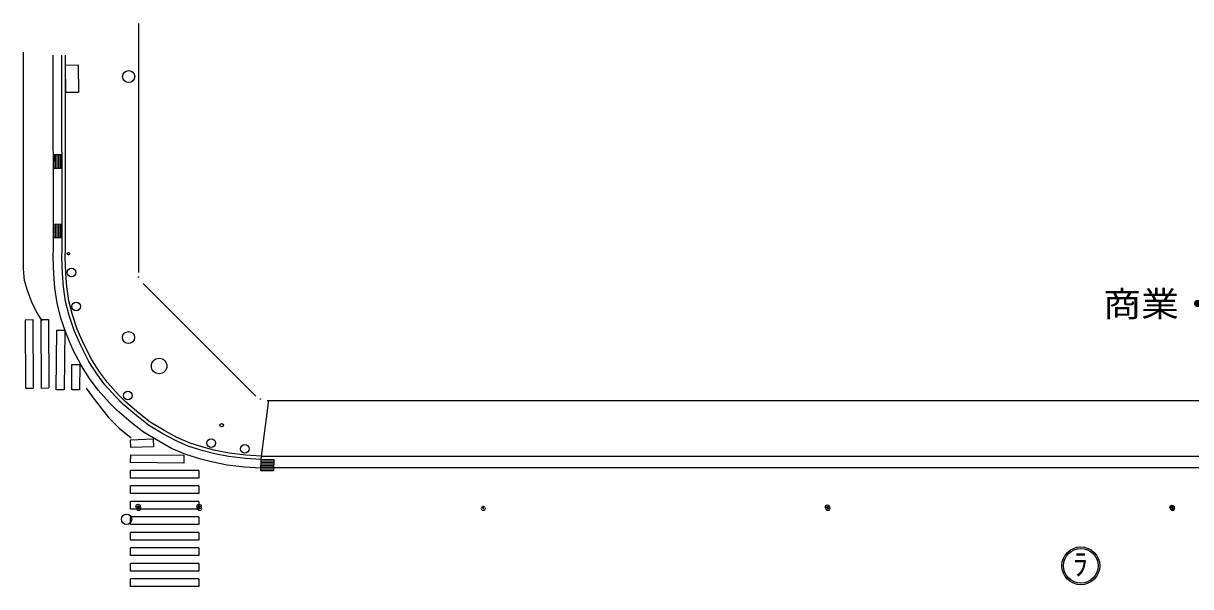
# Model space of a CAD drawing. Units: millimetres, scale not verified. Extents: x -200250 to 200250, y -138500 to 140234.
# Drawn here: x -132084 to -64340, y 44791 to 77490 of the extents above; entities that cross this region are included whole.
import ezdxf
from ezdxf.enums import TextEntityAlignment as Align

# ---------------------------------------------------------------- set-up
doc = ezdxf.new("R2010")
doc.units = ezdxf.units.MM
doc.header["$LTSCALE"] = 500
doc.header["$PDMODE"] = 32
doc.header["$PDSIZE"] = 250
for name, color, linetype in [('1-0_現況', 4, 'Continuous'), ('1-C_公園CL', 4, 'Continuous'), ('2-1_流域', 4, 'Continuous')]:
    doc.layers.add(name, color=color, linetype=linetype)
doc.layers.add('1-3_現況4', color=7, linetype='Continuous', lineweight=9)
doc.styles.add('ＭＳ ゴシック', font='')
doc.styles.get('ＭＳ ゴシック').set_extended_font_data('MS Gothic')

msp = doc.modelspace()

# ---------------------------------------------------------------- linework, layer by layer
at = {"layer": '1-0_現況'}
for p, q in [((-125388.7, 63029.6), (-125390, 77490)), ((-118582.2, 55848.9), (-125122.9, 62389.4)), ((-987.4, 55582.8), (-117941.9, 55583.8))]:
    msp.add_line(p, q, dxfattribs=at)
for centre in [(-125421.4, 49446.3), (-121885.7, 49443.1), (-105420.3, 49428.4), (-85420.8, 49410.5), (-65421.3, 49392.6)]:
    msp.add_circle(centre, 37.6, dxfattribs=at)
for p in [(-125421.4, 49446.3), (-121885.7, 49443.1), (-85420.8, 49410.5), (-65421.3, 49392.6)]:
    msp.add_point(p, dxfattribs=at)
at = {"layer": '1-3_現況4'}
for p, q in [((-132084, 63224.2), (-132080.7, 75809.4)), ((-130337.3, 64452.1), (-130344.7, 75635.6)), ((-129837.8, 64445.3), (-129843.7, 75636)), ((-129638.1, 64442.5), (-129643.9, 75636.1)), ((-129628.6, 75068), (-128899.2, 75073.4)), ((-129615.7, 73467.8), (-129628.6, 75068)), ((-128899.2, 75073.4), (-128886.4, 73473.3)), ((-128886.4, 73473.3), (-129615.7, 73467.8)), ((-130322.9, 69853.1), (-130325.2, 69076.1)), ((-129852, 69851.6), (-130322.9, 69853.1)), ((-130229.4, 69852.7), (-130231.7, 69075.8)), ((-130134.2, 69852.5), (-130136.5, 69075.5)), ((-130040.7, 69852.1), (-130043, 69075.2)), ((-129945.6, 69851.9), (-129947.9, 69074.8)), ((-129854.3, 69074.6), (-129852, 69851.6)), ((-130325.2, 69076.1), (-129854.3, 69074.6)), ((-130332.9, 65822.9), (-130335.1, 65053.7)), ((-129846.1, 65821.9), (-130332.9, 65822.9)), ((-130236.1, 65822.7), (-130236.8, 65053.6)), ((-130137.8, 65822.5), (-130140.1, 65053.3)), ((-130041.1, 65822.3), (-130041.8, 65053.2)), ((-129944.4, 65822.1), (-129945.1, 65053)), ((-129848.4, 65052.8), (-129846.1, 65821.9)), ((-130335.1, 65053.7), (-129848.4, 65052.8)), ((-130352, 63922.3), (-130337.3, 64452.1)), ((-129852.6, 63924.2), (-129837.8, 64445.3)), ((-129652.8, 63925), (-129638.1, 64442.5)), ((-130318, 62931.5), (-130352, 63922.3)), ((-129818.5, 62959.5), (-129852.6, 63924.2)), ((-129618.8, 62970.7), (-129652.8, 63925)), ((-132008.5, 62568.6), (-132084, 63224.2)), ((-131848.9, 61974.4), (-132008.5, 62568.6)), ((-130256.9, 62146.4), (-130318, 62931.5)), ((-129760.6, 62200.8), (-129818.5, 62959.5)), ((-129560.8, 62222.5), (-129618.8, 62970.7)), ((-131576.8, 61248.3), (-131848.9, 61974.4)), ((-130129.2, 61245.6), (-130256.9, 62146.4)), ((-129637.6, 61343.6), (-129760.6, 62200.8)), ((-129441, 61382.7), (-129560.8, 62222.5)), ((-131274.5, 60683.3), (-131576.8, 61248.3)), ((-129906.5, 60380.7), (-130129.2, 61245.6)), ((-129425.9, 60522.3), (-129637.6, 61343.6)), ((-129234, 60579), (-129441, 61382.7)), ((-130997.4, 60225.1), (-131274.5, 60683.3)), ((-131078.2, 60291.8), (-130627.9, 60294.2)), ((-130627.9, 60294.2), (-130606.1, 56323.9)), ((-129606, 59482.8), (-129906.5, 60380.7)), ((-129139.7, 59662.3), (-129425.9, 60522.3)), ((-128952.6, 59734.3), (-129234, 60579)), ((-131977.2, 60287.1), (-131526.9, 60289.6)), ((-131977.2, 60287.1), (-131957, 56316.9)), ((-131526.9, 60289.6), (-131506.7, 56319.2)), ((-131078.2, 60291.8), (-131056.4, 56321.5)), ((-130175, 56220.6), (-130138.6, 59675.9)), ((-130138.6, 59675.9), (-129680.4, 59671.1)), ((-129680.4, 59671.1), (-129718.3, 56215.6)), ((-128753.6, 58781.9), (-129139.7, 59662.3)), ((-128572.8, 58868.3), (-128952.6, 59734.3)), ((-129205.7, 58565.5), (-129606, 59482.8)), ((-128710.3, 57618.5), (-129205.7, 58565.5)), ((-128275.6, 57867.1), (-128753.6, 58781.9)), ((-128101.2, 57966.6), (-128572.8, 58868.3)), ((-129272.8, 56213.3), (-129262, 57695.2)), ((-129262, 57695.2), (-128811.7, 57691.7)), ((-128811.7, 57691.7), (-128822.5, 56209.7)), ((-128241.7, 56868.9), (-128710.3, 57618.5)), ((-127827.6, 57150.4), (-128275.6, 57867.1)), ((-127662.6, 57263), (-128101.2, 57966.6)), ((-127350.9, 56505.8), (-127827.6, 57150.4)), ((-127197, 56632.4), (-127662.6, 57263)), ((-131957, 56316.9), (-131506.7, 56319.2)), ((-131056.4, 56321.5), (-130606.1, 56323.9)), ((-128443.5, 56305.5), (-127981.1, 55667.9)), ((-127739.7, 56189.5), (-128241.7, 56868.9)), ((-126722.1, 55805.4), (-127350.9, 56505.8)), ((-126577.7, 55943.7), (-127197, 56632.4)), ((-129718.3, 56215.6), (-130175, 56220.6)), ((-128822.5, 56209.7), (-129272.8, 56213.3)), ((-127981.1, 55667.9), (-127146.5, 54615.3)), ((-127083.9, 55459.8), (-127739.7, 56189.5)), ((-126300.7, 55391.2), (-126722.1, 55805.4)), ((-126165.8, 55538.7), (-126577.7, 55943.7)), ((-126638.8, 55022.1), (-127083.9, 55459.8)), ((-125822.9, 54327.5), (-126638.8, 55022.1)), ((-125505.4, 54712.9), (-126300.7, 55391.2)), ((-125376.9, 54867.1), (-126165.8, 55538.7)), ((-127146.5, 54615.3), (-126517.6, 53992)), ((-125116.2, 53760.5), (-125822.9, 54327.5)), ((-124830.5, 54172.1), (-125505.4, 54712.9)), ((-124716.2, 54336.7), (-125376.9, 54867.1)), ((-123879.5, 53836.4), (-124716.2, 54336.7)), ((-126517.6, 53992), (-125836.3, 53436.7)), ((-124228.8, 53229.5), (-125116.2, 53760.5)), ((-123979.5, 53662.9), (-124830.5, 54172.1)), ((-123263.2, 53267.5), (-123979.5, 53662.9)), ((-123175.9, 53447.5), (-123879.5, 53836.4)), ((-125869.7, 53322.7), (-124552.1, 53363.9)), ((-125854.3, 52869.1), (-125869.7, 53322.7)), ((-124538.3, 52910.4), (-125854.3, 52869.1)), ((-124552.1, 53363.9), (-124538.3, 52910.4)), ((-123484, 52818), (-124228.8, 53229.5)), ((-122470.8, 52927.5), (-123263.2, 53267.5)), ((-122402.4, 53115.4), (-123175.9, 53447.5)), ((-121648.1, 52670), (-122470.8, 52927.5)), ((-125858.2, 51990.4), (-125854.7, 52443.3)), ((-125854.7, 52443.3), (-122767.7, 52416.2)), ((-122645.6, 52457.9), (-123484, 52818)), ((-122767.7, 52416.2), (-122771.3, 51963.2)), ((-121784.9, 52188.8), (-122645.6, 52457.9)), ((-121090.6, 52011.5), (-121784.9, 52188.8)), ((-120980.8, 52499.2), (-121648.1, 52670)), ((-120180.3, 52339.9), (-120980.8, 52499.2)), ((-120148.4, 52537.7), (-120936.2, 52694.5)), ((-119197.4, 52221.7), (-120180.3, 52339.9)), ((-119179.7, 52421.1), (-120148.4, 52537.7)), ((-118284.1, 52174.2), (-119197.4, 52221.7)), ((-118274.5, 52373.9), (-119179.7, 52421.1)), ((-118295.8, 51520.7), (-118290.5, 52186.6)), ((-118290.5, 52186.6), (-117554.8, 52179.6)), ((-117554.8, 52179.6), (-117560.2, 51513.9)), ((-125863.8, 51090.8), (-125863.4, 51540.8)), ((-121894.9, 51541.1), (-125863.4, 51540.8)), ((-122771.3, 51963.2), (-125858.2, 51990.4)), ((-121894.9, 51541.1), (-121895.3, 51091.2)), ((-120260, 51845.8), (-121090.6, 52011.5)), ((-119240.6, 51723.4), (-120260, 51845.8)), ((-118311.5, 51674.8), (-119240.6, 51723.4)), ((-117560.2, 51513.9), (-118295.8, 51520.7)), ((-117560.1, 51608.9), (-118295.7, 51615.7)), ((-117558.4, 51704.1), (-118294.1, 51710.8)), ((-117558.3, 51799.2), (-118294, 51806)), ((-117556.6, 51894.4), (-118292.3, 51901.2)), ((-117556.6, 51989.5), (-118292.2, 51996.3)), ((-117554.9, 52084.5), (-118290.6, 52091.4)), ((-121895.3, 51091.2), (-125863.8, 51090.8)), ((-125864.6, 50190.9), (-125864.2, 50640.9)), ((-121896.1, 50191.2), (-125864.6, 50190.9)), ((-121895.7, 50641.2), (-125864.2, 50640.9)), ((-121895.7, 50641.2), (-121896.1, 50191.2)), ((-125863.8, 49290.8), (-125863.4, 49740.7)), ((-121894.9, 49741.2), (-125863.4, 49740.7)), ((-121894.9, 49741.2), (-121895.3, 49291.2)), ((-121895.7, 48841.2), (-125864.2, 48840.8)), ((-125863, 48390.7), (-125864.2, 48840.8)), ((-121895.3, 49291.2), (-125863.8, 49290.8)), ((-121895.7, 48841.2), (-121894.5, 48391.2)), ((-121894.5, 48391.2), (-125863, 48390.7)), ((-125863.9, 47490.8), (-125863.4, 47940.8)), ((-121895.3, 47491.3), (-125863.9, 47490.8)), ((-121894.9, 47941.2), (-125863.4, 47940.8)), ((-121894.9, 47941.2), (-121895.3, 47491.3)), ((-121894.2, 47041.2), (-125864.3, 47040.7)), ((-125863.1, 46590.9), (-125864.3, 47040.7)), ((-121894.2, 47041.2), (-121894.6, 46591.2)), ((-125863.9, 45690.8), (-125863.5, 46140.8)), ((-121895, 46141.2), (-125863.5, 46140.8)), ((-121894.6, 46591.2), (-125863.1, 46590.9)), ((-121895.8, 45241.2), (-125864.3, 45240.8)), ((-125863.1, 44790.8), (-125864.3, 45240.8)), ((-121894.6, 44791.3), (-125863.1, 44790.8)), ((-121895.8, 45241.2), (-121894.6, 44791.3))]:
    msp.add_line(p, q, dxfattribs=at)
for points in [[(-120936.2, 52694.5), (-121594, 52862.4), (-122402.4, 53115.4)], [(-121895, 46141.2), (-121895.4, 45691.3), (-125863.9, 45690.8)]]:
    msp.add_lwpolyline(points, dxfattribs=at)
for centre, radius in [((-125971.4, 74400.5), 350), ((-129467.1, 64126.4), 70), ((-129282.6, 63030.5), 250), ((-125401.5, 62763.9), 15), ((-129011.6, 61053.1), 250), ((-125983.4, 59250.1), 350), ((-124204.3, 57597.6), 450), ((-126021.2, 55880.8), 250), ((-118336.5, 55687.2), 15), ((-120571.8, 54160.7), 100), ((-121183.2, 53126.5), 250), ((-119228.6, 52788), 250), ((-126095.8, 48704.2), 300), ((-125389.6, 49332.7), 37.6), ((-121853.9, 49332.7), 37.6), ((-105388.5, 49332.7), 37.6), ((-85389, 49332.7), 37.6), ((-65389.5, 49332.7), 37.6)]:
    msp.add_circle(centre, radius, dxfattribs=at)
at = {"layer": '1-3_現況4', "color": 4}
for p in [(-125389.6, 49332.7), (-121853.9, 49332.7), (-105388.5, 49332.7), (-85389, 49332.7), (-65389.5, 49332.7)]:
    msp.add_point(p, dxfattribs=at)
at = {"layer": '1-C_公園CL'}
for p, q in [((-132084.1, 63224.2), (-132080.7, 75809.4)), ((-129837.9, 64445.3), (-129843.8, 75636)), ((-129638.1, 64442.5), (-129644, 75636.1)), ((-129628.6, 75068), (-128899.3, 75073.4)), ((-129615.8, 73467.8), (-129628.6, 75068)), ((-128899.3, 75073.4), (-128886.5, 73473.3)), ((-128886.5, 73473.3), (-129615.8, 73467.8)), ((-130323, 69853.1), (-130325.3, 69076.1)), ((-129852.1, 69851.6), (-130323, 69853.1)), ((-130229.4, 69852.7), (-130231.7, 69075.8)), ((-130134.3, 69852.5), (-130136.6, 69075.5)), ((-130040.8, 69852.1), (-130043, 69075.2)), ((-129945.6, 69851.9), (-129947.9, 69074.8)), ((-129854.4, 69074.6), (-129852.1, 69851.6)), ((-130325.3, 69076.1), (-129854.4, 69074.6)), ((-130332.9, 65822.9), (-130335.2, 65053.7)), ((-129846.2, 65821.9), (-130332.9, 65822.9)), ((-130236.2, 65822.7), (-130236.9, 65053.6)), ((-130137.9, 65822.5), (-130140.2, 65053.3)), ((-130041.2, 65822.3), (-130041.9, 65053.2)), ((-129944.5, 65822.1), (-129945.2, 65053)), ((-129848.5, 65052.8), (-129846.2, 65821.9)), ((-130335.2, 65053.7), (-129848.5, 65052.8)), ((-129652.8, 63925), (-129638.1, 64442.5)), ((-130318.1, 62931.5), (-130352.1, 63922.3)), ((-129618.8, 62970.7), (-129652.8, 63925)), ((-132008.5, 62568.6), (-132084.1, 63224.2)), ((-131848.9, 61974.4), (-132008.5, 62568.6)), ((-130256.9, 62146.4), (-130318.1, 62931.5)), ((-129760.6, 62200.8), (-129818.6, 62959.5)), ((-129560.8, 62222.5), (-129618.8, 62970.7)), ((-130129.3, 61245.6), (-130256.9, 62146.4)), ((-129637.7, 61343.6), (-129760.6, 62200.8)), ((-129441.1, 61382.7), (-129560.8, 62222.5)), ((-129426, 60522.3), (-129637.7, 61343.6)), ((-129234.1, 60579), (-129441.1, 61382.7)), ((-130997.5, 60225.1), (-131274.5, 60683.3)), ((-131078.3, 60291.8), (-130628, 60294.2)), ((-130628, 60294.2), (-130606.2, 56323.9)), ((-129139.8, 59662.3), (-129426, 60522.3)), ((-128952.6, 59734.3), (-129234.1, 60579)), ((-131977.3, 60287.1), (-131527, 60289.6)), ((-131977.3, 60287.1), (-131957, 56316.9)), ((-131527, 60289.6), (-131506.7, 56319.2)), ((-131078.3, 60291.8), (-131056.5, 56321.5)), ((-130175, 56220.6), (-130138.6, 59675.9)), ((-130138.6, 59675.9), (-129680.4, 59671.1)), ((-129680.4, 59671.1), (-129718.4, 56215.6)), ((-128753.7, 58781.9), (-129139.8, 59662.3)), ((-128572.9, 58868.3), (-128952.6, 59734.3)), ((-129205.8, 58565.5), (-129606.1, 59482.8)), ((-128710.4, 57618.5), (-129205.8, 58565.5)), ((-128275.7, 57867.1), (-128753.7, 58781.9)), ((-128101.2, 57966.6), (-128572.9, 58868.3)), ((-129272.9, 56213.3), (-129262, 57695.2)), ((-129262, 57695.2), (-128811.8, 57691.7)), ((-128811.8, 57691.7), (-128822.6, 56209.7)), ((-128241.7, 56868.9), (-128710.4, 57618.5)), ((-127827.7, 57150.4), (-128275.7, 57867.1)), ((-131957, 56316.9), (-131506.7, 56319.2)), ((-131056.5, 56321.5), (-130606.2, 56323.9)), ((-127739.7, 56189.5), (-128241.7, 56868.9)), ((-129718.4, 56215.6), (-130175, 56220.6)), ((-128822.6, 56209.7), (-129272.9, 56213.3)), ((-126300.8, 55391.2), (-126722.2, 55805.4)), ((-118282.6, 52186.5), (-117843.5, 55618.8)), ((-125822.9, 54327.5), (-126638.8, 55022.1)), ((-125376.9, 54867.1), (-126165.9, 55538.7)), ((-127146.5, 54615.3), (-126517.7, 53992)), ((-125116.3, 53760.5), (-125822.9, 54327.5)), ((-126517.7, 53992), (-125836.4, 53436.7)), ((-123979.6, 53662.9), (-124830.5, 54172.1)), ((-123263.3, 53267.5), (-123979.6, 53662.9)), ((-123175.9, 53447.5), (-123879.5, 53836.4)), ((-125869.8, 53322.7), (-124552.2, 53363.9)), ((-125854.3, 52869.1), (-125869.8, 53322.7)), ((-124538.3, 52910.4), (-125854.3, 52869.1)), ((-124552.2, 53363.9), (-124538.3, 52910.4)), ((-122470.8, 52927.5), (-123263.3, 53267.5)), ((-122402.5, 53115.4), (-123175.9, 53447.5)), ((-121648.2, 52670), (-122470.8, 52927.5)), ((-121594.1, 52862.4), (-122402.5, 53115.4)), ((-120936.3, 52694.5), (-121594.1, 52862.4)), ((-125858.3, 51990.4), (-125854.7, 52443.3)), ((-125854.7, 52443.3), (-122767.8, 52416.2)), ((-122645.7, 52457.9), (-123484.1, 52818)), ((-122767.8, 52416.2), (-122771.4, 51963.2)), ((-121785, 52188.8), (-122645.7, 52457.9)), ((-121090.7, 52011.5), (-121785, 52188.8)), ((-120980.9, 52499.2), (-121648.2, 52670)), ((-120180.3, 52339.9), (-120980.9, 52499.2)), ((-120148.4, 52537.7), (-120936.3, 52694.5)), ((-119197.4, 52221.7), (-120180.3, 52339.9)), ((-119179.8, 52421.1), (-120148.4, 52537.7)), ((-118284.2, 52174.2), (-119197.4, 52221.7)), ((-118274.5, 52373.9), (-119179.8, 52421.1)), ((-118295.9, 51520.7), (-118290.5, 52186.6)), ((-118274.5, 52373.9), (-2778.7, 52373.9)), ((-125863.9, 51090.8), (-125863.5, 51540.8)), ((-121895, 51541.1), (-125863.5, 51540.8)), ((-122771.4, 51963.2), (-125858.3, 51990.4)), ((-121895, 51541.1), (-121895.4, 51091.2)), ((-120260, 51845.8), (-121090.7, 52011.5)), ((-117560.2, 51513.9), (-118295.9, 51520.7)), ((-117560.1, 51608.9), (-118295.8, 51615.7)), ((-117558.4, 51799.2), (-118294.1, 51806)), ((-117558.5, 51704.1), (-118294.1, 51710.8)), ((-117556.7, 51894.4), (-118292.4, 51901.2)), ((-117556.6, 51989.5), (-118292.3, 51996.3)), ((-117554.9, 52084.5), (-118290.6, 52091.4)), ((-117558.7, 51704.1), (-3331.4, 51704.1)), ((-121895.4, 51091.2), (-125863.9, 51090.8)), ((-125864.7, 50190.9), (-125864.3, 50640.9)), ((-121896.2, 50191.2), (-125864.7, 50190.9)), ((-121895.8, 50641.2), (-125864.3, 50640.9)), ((-121895.8, 50641.2), (-121896.2, 50191.2)), ((-125863.9, 49290.8), (-125863.5, 49740.7)), ((-121895, 49741.2), (-125863.5, 49740.7)), ((-121895, 49741.2), (-121895.4, 49291.2)), ((-121895.8, 48841.2), (-125864.3, 48840.8)), ((-125863.1, 48390.7), (-125864.3, 48840.8)), ((-121895.4, 49291.2), (-125863.9, 49290.8)), ((-121895.8, 48841.2), (-121894.6, 48391.2)), ((-121894.6, 48391.2), (-125863.1, 48390.7)), ((-125863.9, 47490.8), (-125863.5, 47940.8)), ((-121895.4, 47491.3), (-125863.9, 47490.8)), ((-121895, 47941.2), (-125863.5, 47940.8)), ((-121895, 47941.2), (-121895.4, 47491.3)), ((-121894.2, 47041.2), (-125864.3, 47040.7)), ((-125863.1, 46590.9), (-125864.3, 47040.7)), ((-121894.2, 47041.2), (-121894.6, 46591.2)), ((-125863.9, 45690.8), (-125863.5, 46140.8)), ((-121895, 46141.2), (-125863.5, 46140.8)), ((-121894.6, 46591.2), (-125863.1, 46590.9)), ((-121895, 46141.2), (-121895.4, 45691.3)), ((-121895.4, 45691.3), (-125863.9, 45690.8)), ((-121895.8, 45241.2), (-125864.3, 45240.8)), ((-125863.1, 44790.8), (-125864.3, 45240.8)), ((-121894.6, 44791.3), (-125863.1, 44790.8)), ((-121895.8, 45241.2), (-121894.6, 44791.3))]:
    msp.add_line(p, q, dxfattribs=at)
for points in [[(-130352.1, 63922.3), (-130337.3, 64452.1), (-130344.8, 75635.6)], [(-129818.6, 62959.5), (-129852.6, 63924.2), (-129837.9, 64445.3)], [(-131274.5, 60683.3), (-131576.9, 61248.3), (-131848.9, 61974.4)], [(-129606.1, 59482.8), (-129906.5, 60380.7), (-130129.3, 61245.6)], [(-127197.1, 56632.4), (-127662.6, 57263), (-128101.2, 57966.6)], [(-126722.2, 55805.4), (-127351, 56505.8), (-127827.7, 57150.4)], [(-128443.6, 56305.5), (-127981.2, 55667.9), (-127146.5, 54615.3)], [(-126165.9, 55538.7), (-126577.8, 55943.7), (-127197.1, 56632.4)], [(-126638.8, 55022.1), (-127084, 55459.8), (-127739.7, 56189.5)], [(-124830.5, 54172.1), (-125505.5, 54712.9), (-126300.8, 55391.2)], [(-123879.5, 53836.4), (-124716.2, 54336.7), (-125376.9, 54867.1)], [(-123484.1, 52818), (-124228.9, 53229.5), (-125116.3, 53760.5)], [(-118290.5, 52186.6), (-117554.9, 52179.6), (-117560.2, 51513.9)], [(-118311.6, 51674.8), (-119240.7, 51723.4), (-120260, 51845.8)]]:
    msp.add_lwpolyline(points, dxfattribs=at)
for centre, radius in [((-125971.5, 74400.5), 350), ((-129467.2, 64126.4), 70), ((-129282.6, 63030.5), 250), ((-125401.6, 62763.9), 15), ((-129011.7, 61053.1), 250), ((-125983.4, 59250.1), 350), ((-124204.4, 57597.6), 450), ((-126021.3, 55880.8), 250), ((-118336.6, 55687.2), 15), ((-120571.9, 54160.7), 100), ((-121183.2, 53126.5), 250), ((-119228.6, 52788), 250), ((-126095.9, 48704.2), 300)]:
    msp.add_circle(centre, radius, dxfattribs=at)
at = {"layer": '2-1_流域'}
for radius in [1100, 1000]:
    msp.add_circle((-70713.3, 46001.8), radius, dxfattribs=at)

# ---------------------------------------------------------------- texts
at = {"layer": '1-0_現況', "color": 2, "style": 'ＭＳ ゴシック', "width": 1.1}
msp.add_text('商業・業務施設', height=1466, dxfattribs=at).set_placement((-69418.4, 60027.4), align=Align.BOTTOM_LEFT)
at = {"layer": '2-1_流域', "color": 2, "style": 'ＭＳ ゴシック'}
msp.add_text('ﾗ', height=1283, rotation=359.998, dxfattribs=at).set_placement((-71177.3, 45063.3), align=Align.BOTTOM_LEFT)

doc.saveas('drawing.dxf')
